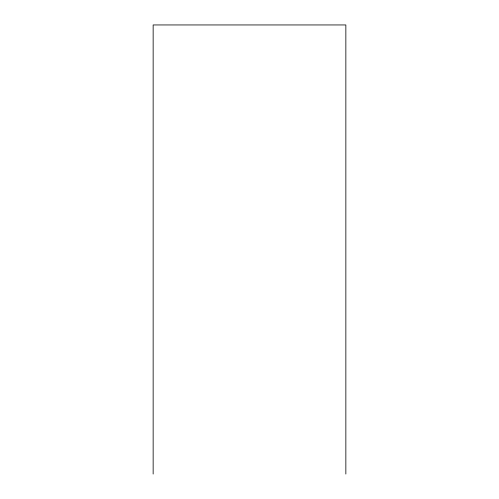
<?xml version="1.0" encoding="UTF-8"?>
<svg xmlns="http://www.w3.org/2000/svg" width="499" height="499" viewBox="0 0 499 499"><rect width="100%" height="100%" fill="white"/><g stroke="black" fill="none" stroke-linecap="round" stroke-linejoin="round"><path stroke-width="0.75" d="M345.851 474.05L345.851 24.95L153.149 24.95L153.149 474.05"/></g></svg>
